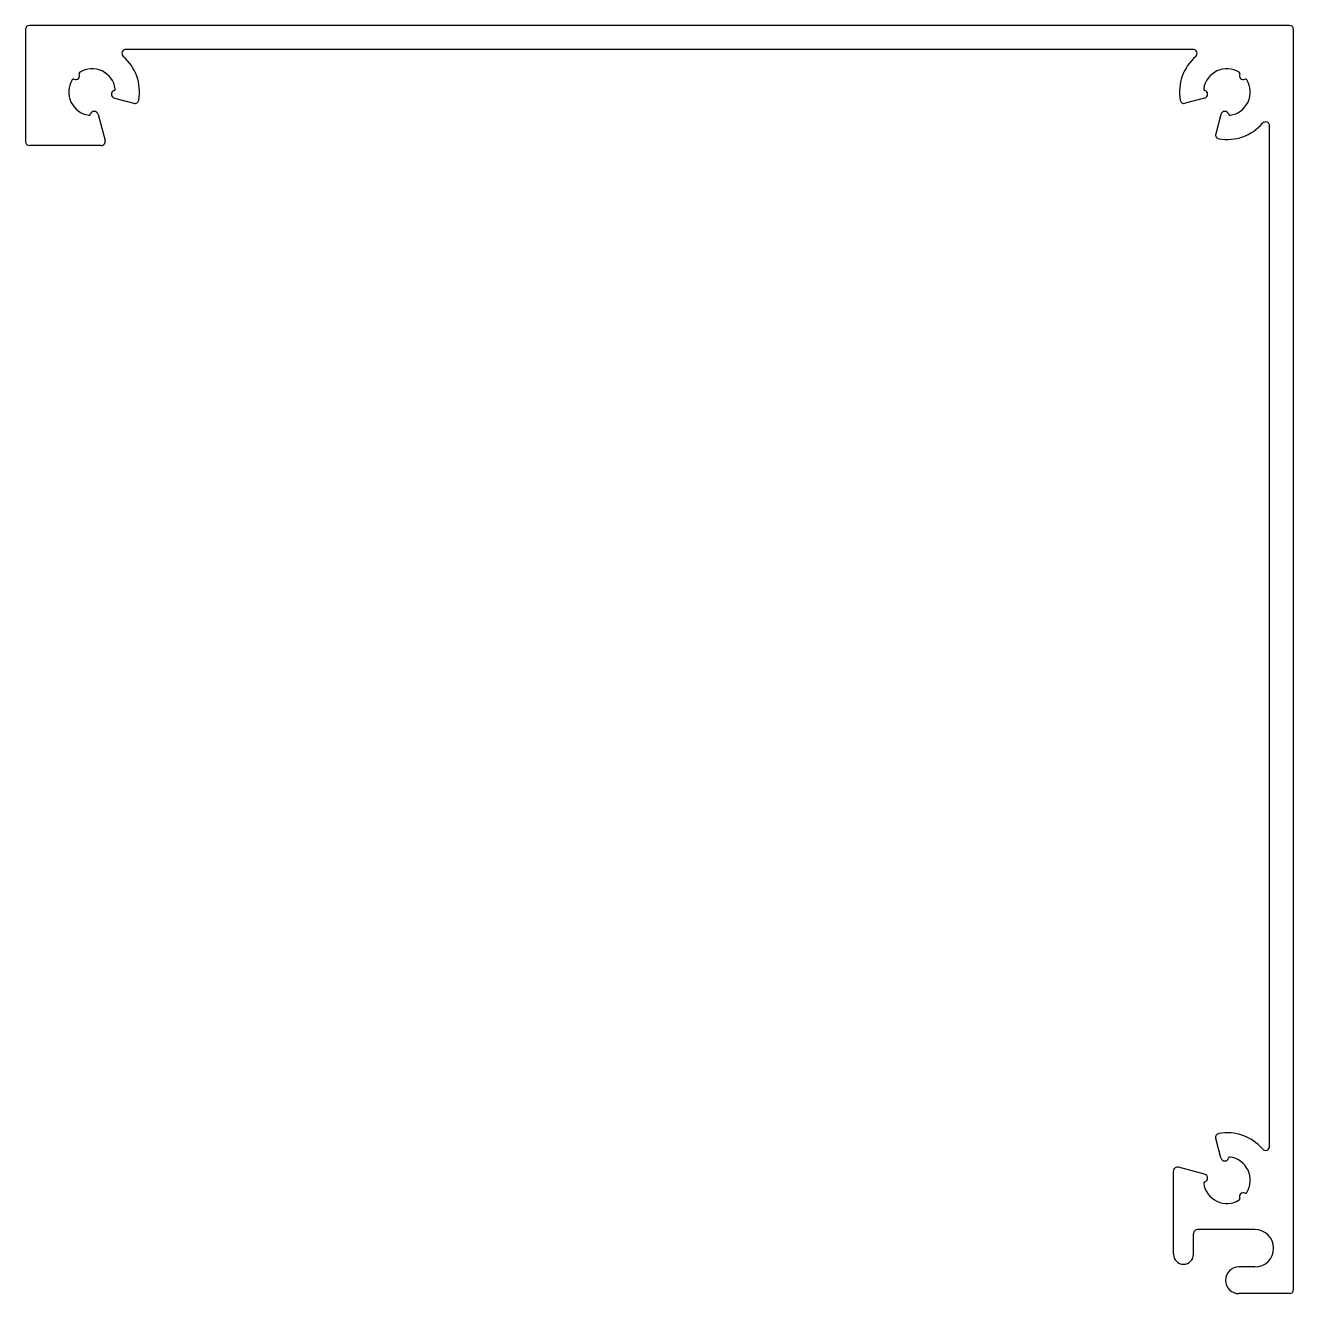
# Model space of a CAD drawing. Extents: x 2118.2 to 2213.2, y 1447 to 1542.
import ezdxf

# ---------------------------------------------------------------- set-up
doc = ezdxf.new("R2010")
doc.units = 0
doc.layers.get('0').update_dxf_attribs({"linetype": 'CONTINUOUS'})

msp = doc.modelspace()

# ---------------------------------------------------------------- linework, layer by layer
for p, q in [((2212.903, 1542.043), (2118.503, 1542.043)), ((2118.203, 1541.743), (2118.203, 1533.343)), ((2213.203, 1447.343), (2213.203, 1541.743)), ((2205.671, 1540.243), (2125.736, 1540.243)), ((2124.869, 1536.597), (2126.329, 1536.205)), ((2206.538, 1536.597), (2205.077, 1536.205)), ((2123.65, 1535.378), (2124.174, 1533.42)), ((2207.757, 1535.378), (2207.366, 1533.917)), ((2211.403, 1458.075), (2211.403, 1534.511)), ((2123.884, 1533.043), (2118.503, 1533.043)), ((2207.757, 1457.208), (2207.366, 1458.669)), ((2206.538, 1455.989), (2204.581, 1456.513)), ((2204.203, 1449.993), (2204.203, 1456.224)), ((2210.303, 1451.843), (2206.003, 1451.843)), ((2205.703, 1449.993), (2205.703, 1451.543)), ((2210.303, 1449.043), (2209.103, 1449.043)), ((2212.903, 1447.043), (2209.103, 1447.043))]:
    msp.add_line(p, q)
for centre, radius, start, end in [((2118.503, 1541.743), 0.3, 90, 180), ((2212.903, 1541.743), 0.3, 0, 90), ((2125.736, 1539.943), 0.3, 90, 228.87241), ((2205.671, 1539.943), 0.3, 311.12759, 90), ((2123.203, 1537.043), 3.55, 350.29638, 48.87241), ((2208.203, 1537.043), 3.55, 131.12759, 189.70362), ((2121.966, 1538.28), 0.3, 245.92483, 24.07517), ((2122.331, 1538.443), 0.1, 121.91265, 204.07517), ((2123.203, 1537.043), 1.75, 7.95824, 121.91265), ((2208.203, 1537.043), 1.75, 58.08735, 172.04176), ((2209.076, 1538.443), 0.1, 335.92483, 58.08735), ((2209.441, 1538.28), 0.3, 155.92483, 294.07517), ((2123.203, 1537.043), 1.75, 148.08735, 262.04176), ((2121.803, 1537.915), 0.1, 65.92483, 148.08735), ((2124.946, 1536.886), 0.3, 105.79572, 255), ((2124.837, 1537.271), 0.1, 285.79572, 7.95824), ((2206.569, 1537.271), 0.1, 172.04176, 254.20428), ((2206.46, 1536.886), 0.3, 285, 74.20428), ((2208.203, 1537.043), 1.75, 277.95824, 31.91265), ((2209.604, 1537.915), 0.1, 31.91265, 114.07517), ((2126.407, 1536.495), 0.3, 255, 350.29638), ((2205, 1536.495), 0.3, 189.70362, 285), ((2122.975, 1535.409), 0.1, 262.04176, 344.20428), ((2123.36, 1535.3), 0.3, 15, 164.20428), ((2208.047, 1535.3), 0.3, 15.79572, 165), ((2208.432, 1535.409), 0.1, 195.79572, 277.95824), ((2208.203, 1537.043), 3.55, 260.29638, 318.87241), ((2211.103, 1534.511), 0.3, 0, 138.87241), ((2118.503, 1533.343), 0.3, 180, 270), ((2123.884, 1533.343), 0.3, 270, 15), ((2207.656, 1533.839), 0.3, 165, 260.29638), ((2207.656, 1458.746), 0.3, 99.70362, 195), ((2208.203, 1455.543), 3.55, 41.12759, 99.70362), ((2211.103, 1458.075), 0.3, 221.12759, 0), ((2204.503, 1456.224), 0.3, 75, 180), ((2208.047, 1457.286), 0.3, 195, 344.20428), ((2208.432, 1457.177), 0.1, 82.04176, 164.20428), ((2208.203, 1455.543), 1.75, 328.08735, 82.04176), ((2206.569, 1455.314), 0.1, 105.79572, 187.95824), ((2206.46, 1455.699), 0.3, 285.79572, 75), ((2208.203, 1455.543), 1.75, 187.95824, 301.91265), ((2209.441, 1454.305), 0.3, 65.92483, 204.07517), ((2209.604, 1454.671), 0.1, 245.92483, 328.08735), ((2209.076, 1454.142), 0.1, 301.91265, 24.07517), ((2206.003, 1451.543), 0.3, 90, 180), ((2210.303, 1450.443), 1.4, 270, 90), ((2204.953, 1449.993), 0.75, 180, 0), ((2209.103, 1448.043), 1, 90, 270), ((2212.903, 1447.343), 0.3, 270, 0)]:
    msp.add_arc(centre, radius, start, end)

doc.saveas('drawing.dxf')
